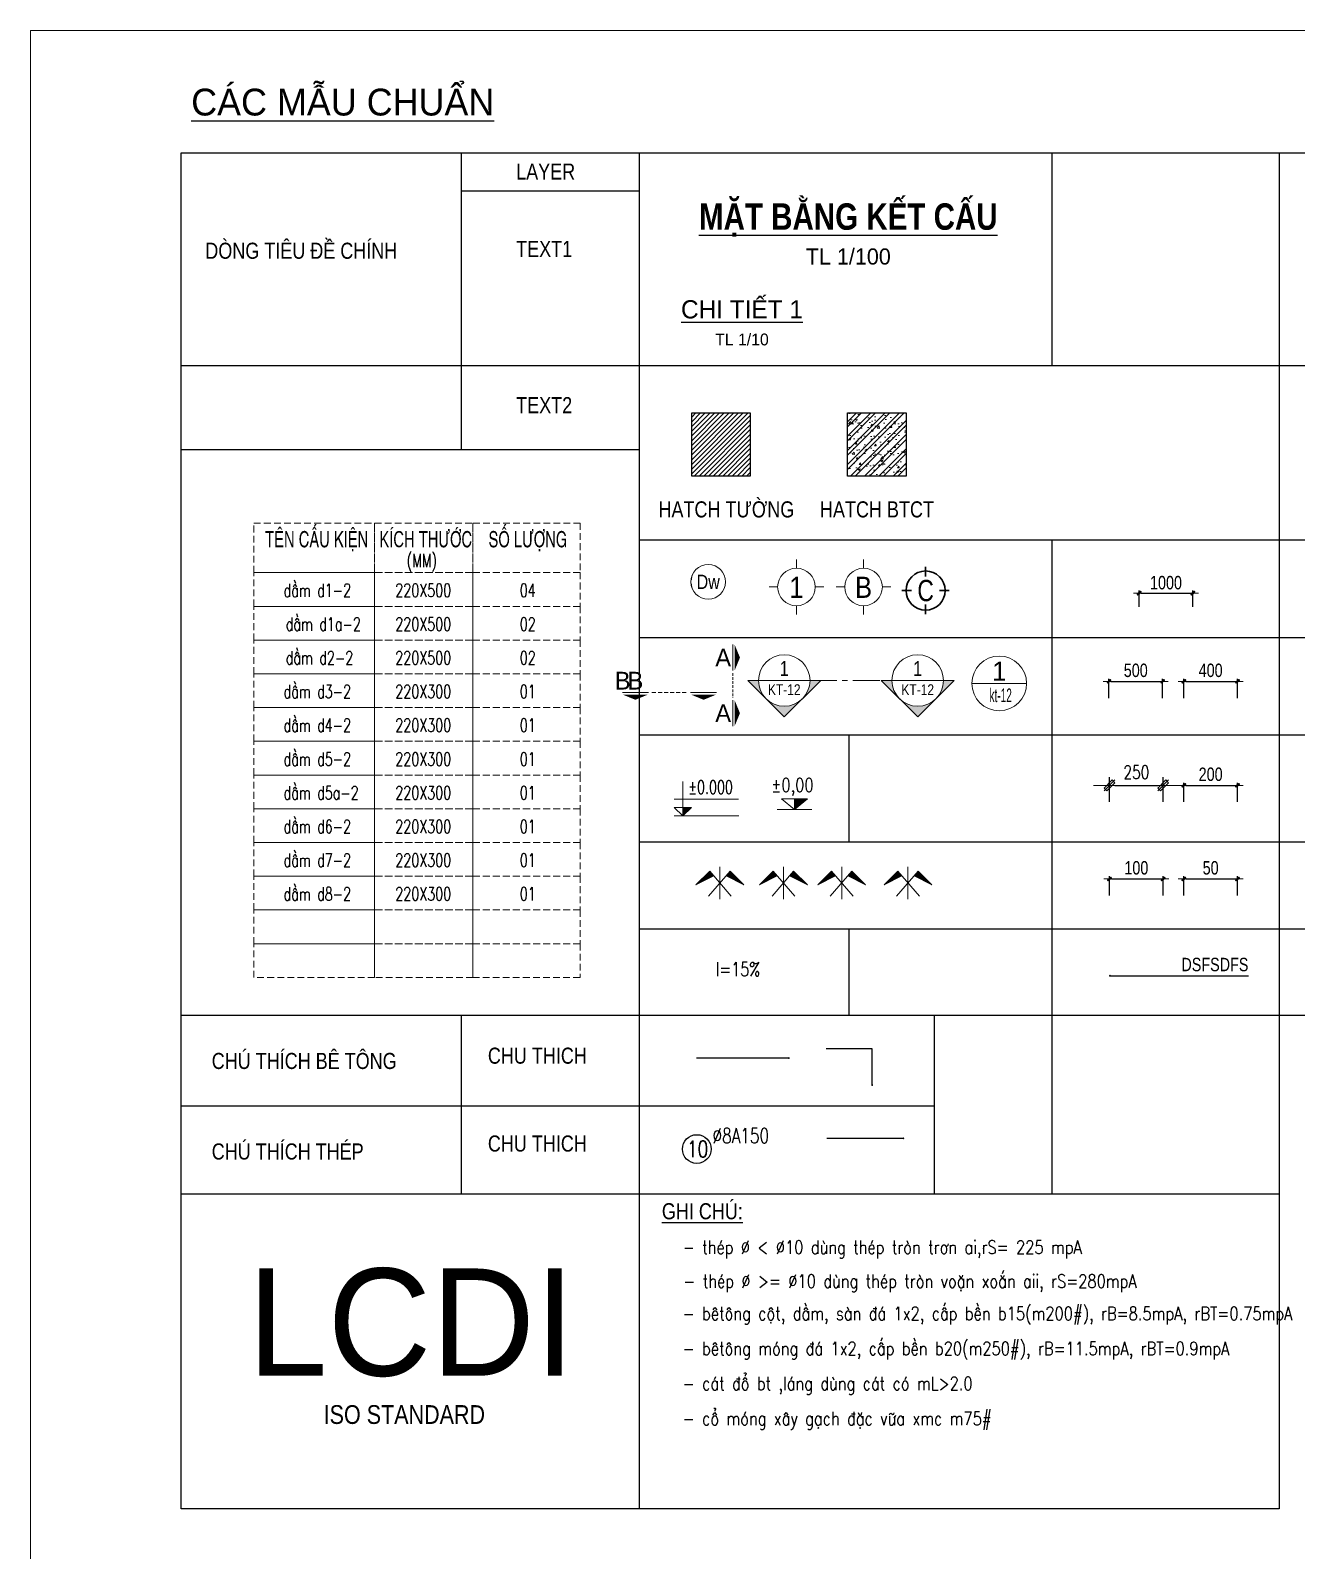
# Model space of a CAD drawing. Header units: millimetres. Extents: x 5243337 to 5938936, y 490824 to 785930.
# Drawn here: x 5243337 to 5266923, y 587548 to 615878 of the extents above; entities that cross this region are included whole.
import ezdxf
from ezdxf.enums import TextEntityAlignment as Align

# ---------------------------------------------------------------- set-up
doc = ezdxf.new("R2010")
doc.units = ezdxf.units.MM
doc.header["$MEASUREMENT"] = 0
doc.header["$PDMODE"] = 32
for name, pattern in [('ACAD_ISO07W100', [3, 0, -3]), ('CENTER', [2, 1.25, -0.25, 0.25, -0.25]), ('DASHDOT', [1, 0.5, -0.25, 0, -0.25]), ('HIDDEN', [0.375, 0.25, -0.125])]:
    doc.linetypes.add(name, pattern=pattern)
doc.layers.get('0').update_dxf_attribs({"lineweight": 0})
doc.layers.get('Defpoints').update_dxf_attribs({"lineweight": 0})
for name, color, linetype, lineweight in [('A-WIPEOUT', 254, 'ACAD_ISO07W100', 0), ('dim', 144, 'Continuous', 13), ('LC Dim', 8, 'Continuous', 18), ('LC Hatch', 252, 'Continuous', 9), ('LC Hatch @ 1', 252, 'Continuous', 9), ('LC ISO', 153, 'Continuous', 13), ('LC Khac', 4, 'Continuous', 9), ('LC MANH DUT', 35, 'HIDDEN', 5), ('LC Net manh', 9, 'Continuous', 5), ('LC Net thay', 7, 'Continuous', 25), ('LC Net truc', 8, 'DASHDOT', 13), ('LC Text1', 3, 'Continuous', 20), ('LC Text2', 7, 'Continuous', 25), ('text', 1, 'Continuous', 20)]:
    doc.layers.add(name, color=color, linetype=linetype, lineweight=lineweight)
doc.styles.add('arial', font='arial.ttf', dxfattribs={"width": 0.8})
doc.styles.add('Brief text', font='VHHELS.TTF')
doc.styles.add('EG 1', font='VHAVANB.TTF')
doc.styles.add('General text 2', font='arial.ttf')
doc.styles.add('HOATBIF', font='hoatbif.shx', dxfattribs={"width": 0.8})
doc.styles.add('LC 1', font='VHAVANB.TTF')
doc.styles.add('LC 2', font='VHARIALN.TTF', dxfattribs={"width": 0.7})
doc.styles.add('LC 3', font='vnsimli.shx', dxfattribs={"width": 0.75})
doc.styles.add('LC3', font='VHARIALB.TTF', dxfattribs={"width": 0.8})
doc.styles.add('ROMANC', font='romanc.shx', dxfattribs={"width": 0.75, "height": 250, "bigfont": 'romancvn.shx'})
doc.styles.add('T1', font='Vnsimli.shx', dxfattribs={"width": 0.8})
doc.styles.add('T2', font='VHARIAL.TTF', dxfattribs={"width": 0.8})
doc.styles.add('Tahoma', font='tahoma.ttf')
doc.styles.add('text', font='hoatbif.shx', dxfattribs={"width": 0.7})
doc.styles.add('text1', font='VHHELS.TTF', dxfattribs={"width": 0.7, "height": 300})
doc.dimstyles.new('1-10', dxfattribs={"dimscale": 100, "dimtxt": 2.5, "dimasz": 0.35, "dimexe": 0.5, "dimexo": 0, "dimgap": 0.8, "dimtad": 1, "dimdec": 0, "dimlfac": 0.1, "dimzin": 0, "dimdsep": 46, "dimtxsty": 'HOATBIF', "dimblk": 'DOT', "dimcen": -1, "dimdle": 1, "dimclrd": 256, "dimclre": 256, "dimclrt": 4, "dimadec": 3, "dimazin": 2, "dimtfac": 0.333333, "dimtdec": 0, "dimtix": 1, "dimtmove": 2, "dimatfit": 3, "dimldrblk": 'DOT', "dimfxl": 1, "dimtvp": 0.833333, "dimtolj": 1, "dimtzin": 0, "dimarcsym": 0})
doc.dimstyles.new('1-100', dxfattribs={"dimscale": 100, "dimtxt": 2.5, "dimasz": 0.35, "dimexe": 0.5, "dimexo": 0, "dimgap": 0.8, "dimtad": 1, "dimdec": 0, "dimzin": 0, "dimdsep": 46, "dimtxsty": 'HOATBIF', "dimblk1": 'DOT', "dimblk2": 'DOT', "dimsah": 1, "dimcen": -1, "dimdle": 1, "dimclrd": 256, "dimclre": 256, "dimclrt": 4, "dimadec": 3, "dimazin": 2, "dimtfac": 0.333333, "dimtdec": 0, "dimtix": 1, "dimtmove": 2, "dimatfit": 3, "dimldrblk": 'DOT', "dimfxl": 1, "dimtvp": 0.833333, "dimtolj": 1, "dimtzin": 0, "dimarcsym": 0})
doc.dimstyles.new('1-20', dxfattribs={"dimscale": 100, "dimtxt": 2.5, "dimasz": 0.35, "dimexe": 0.5, "dimexo": 0, "dimgap": 0.8, "dimtad": 1, "dimdec": 0, "dimlfac": 0.2, "dimzin": 0, "dimdsep": 46, "dimtxsty": 'HOATBIF', "dimblk1": 'DOT', "dimblk2": 'DOT', "dimsah": 1, "dimcen": -1, "dimdle": 1, "dimclrd": 256, "dimclre": 256, "dimclrt": 4, "dimadec": 3, "dimazin": 2, "dimtfac": 0.333333, "dimtdec": 0, "dimtix": 1, "dimtmove": 2, "dimatfit": 3, "dimldrblk": 'DOT', "dimfxl": 1, "dimtvp": 0.833333, "dimtolj": 1, "dimtzin": 0, "dimarcsym": 0})
doc.dimstyles.new('1-25', dxfattribs={"dimscale": 100, "dimtxt": 2.5, "dimasz": 1, "dimexe": 1.5, "dimexo": 0, "dimgap": 1.2, "dimtad": 1, "dimdec": 0, "dimlfac": 0.25, "dimzin": 0, "dimdsep": 46, "dimtxsty": 'ROMANC', "dimblk": 'DOT', "dimblk1": 'DOT', "dimblk2": 'DOT', "dimsah": 1, "dimcen": 1, "dimdle": 1, "dimclrd": 1, "dimclre": 9, "dimclrt": 2, "dimadec": 0, "dimazin": 0, "dimtp": 0.1, "dimtm": 0.1, "dimtfac": 1, "dimtdec": 0, "dimtix": 1, "dimtmove": 2, "dimatfit": 3, "dimldrblk": 'DOT', "dimfxl": 1, "dimtolj": 1, "dimtzin": 0, "dimarcsym": 0})
doc.dimstyles.new('1-40', dxfattribs={"dimscale": 100, "dimtxt": 2.5, "dimasz": 0.35, "dimexe": 0.5, "dimexo": 0, "dimgap": 0.8, "dimtad": 1, "dimdec": 0, "dimlfac": 0.4, "dimzin": 0, "dimdsep": 46, "dimtxsty": 'HOATBIF', "dimblk1": 'DOT', "dimblk2": 'DOT', "dimsah": 1, "dimcen": -1, "dimdle": 1, "dimclrd": 256, "dimclre": 256, "dimclrt": 4, "dimadec": 3, "dimazin": 2, "dimtfac": 0.333333, "dimtdec": 0, "dimtix": 1, "dimtmove": 2, "dimatfit": 3, "dimldrblk": 'DOT', "dimfxl": 1, "dimtvp": 0.833333, "dimtolj": 1, "dimtzin": 0, "dimarcsym": 0})
doc.dimstyles.new('1-5', dxfattribs={"dimscale": 100, "dimtxt": 2.5, "dimasz": 0.35, "dimexe": 0.5, "dimexo": 0, "dimgap": 0.8, "dimtad": 1, "dimdec": 0, "dimlfac": 0.05, "dimzin": 0, "dimdsep": 46, "dimtxsty": 'HOATBIF', "dimblk1": 'DOT', "dimblk2": 'DOT', "dimsah": 1, "dimcen": -1, "dimdle": 1, "dimclrd": 256, "dimclre": 256, "dimclrt": 4, "dimadec": 3, "dimazin": 2, "dimtfac": 0.333333, "dimtdec": 0, "dimtix": 1, "dimtmove": 2, "dimatfit": 3, "dimldrblk": 'DOT', "dimfxl": 1, "dimtvp": 0.833333, "dimtolj": 1, "dimtzin": 0, "dimarcsym": 0})
doc.dimstyles.new('1-50', dxfattribs={"dimscale": 100, "dimtxt": 2.5, "dimasz": 0.35, "dimexe": 0.5, "dimexo": 0, "dimgap": 0.8, "dimtad": 1, "dimdec": 0, "dimlfac": 0.5, "dimzin": 0, "dimdsep": 46, "dimtxsty": 'HOATBIF', "dimblk1": 'DOT', "dimblk2": 'DOT', "dimsah": 1, "dimcen": -1, "dimdle": 1, "dimclrd": 256, "dimclre": 256, "dimclrt": 4, "dimadec": 3, "dimazin": 2, "dimtfac": 0.333333, "dimtdec": 0, "dimtix": 1, "dimtmove": 2, "dimatfit": 3, "dimldrblk": 'DOT', "dimfxl": 1, "dimtvp": 0.833333, "dimtolj": 1, "dimtzin": 0, "dimarcsym": 0})

# ---------------------------------------------------------------- blocks, each defined once
blk = doc.blocks.new('CT')
at = {"layer": 'LC Khac'}
blk.add_hatch(color=252, dxfattribs=at).paths.add_polyline_path([(3.25, 1.6), (1.64, 1.6), (1.64, 0)])
at = {"layer": 'LC Khac', "color": 9, "ltscale": 50}
for p, q in [((0.05, 3.14), (12, 3.14)), ((12.09, 0), (0, 0))]:
    blk.add_line(p, q, dxfattribs=at)
for points in [[(1.64, 6.43), (1.64, 0)], [(1.64, 0), (0.03, 1.6), (1.64, 1.6)], [(1.64, 0), (3.25, 1.6), (1.64, 1.6)]]:
    blk.add_lwpolyline(points, dxfattribs=at)
at = {"layer": 'LC Khac', "color": 3, "style": 'LC 3', "width": 0.75}
blk.add_attdef('CT', (1.91, 3.5), '', height=2.2, dxfattribs=at)
blk = doc.blocks.new('DXicon')
at = {"layer": 'LC Hatch', "ltscale": 50}
for points in [[(-1.15, 4.39), (-1.9, 5.26), (-4.45, 2.69)], [(4.45, 2.69), (1.9, 5.26), (1.15, 4.39)]]:
    blk.add_hatch(color=252, dxfattribs=at).paths.add_polyline_path(points)
at = {"layer": 'LC Net manh', "color": 8, "ltscale": 50}
for p, q in [((0, 0.04), (0, 6.04)), ((-1.9, 5.26), (-4.45, 2.69)), ((-4.45, 2.69), (-1.15, 4.39)), ((-2.13, 0.57), (1.9, 5.26)), ((2.13, 0.57), (-1.9, 5.26)), ((4.45, 2.69), (1.15, 4.39)), ((1.9, 5.26), (4.45, 2.69))]:
    blk.add_line(p, q, dxfattribs=at)
blk = doc.blocks.new('DOT')
at = {"layer": 'dim'}
for p, q in [((-3, 0), (3, 0)), ((-1, -1), (1, 1))]:
    blk.add_line(p, q, dxfattribs=at)
blk.add_lwpolyline([(0.5, 1), (-1, -0.5), (-0.5, -1), (1, 0.5)], close=True, dxfattribs=at)
blk = doc.blocks.new('TTRUC')
at = {"layer": 'LC ISO'}
for p, q in [((0, 6.95), (0, 10.13)), ((-6.95, 0), (-10.13, 0)), ((6.95, 0), (10.13, 0)), ((0, -6.95), (0, -10.13))]:
    blk.add_line(p, q, dxfattribs=at)
at = {"layer": 'LC Net manh'}
blk.add_circle((0, 0), 6.95, dxfattribs=at)
blk = doc.blocks.new('TIEUDE1')
at = {"layer": 'LC Text2', "color": 7, "style": 'LC 1'}
blk.add_attdef('TIªU§Ò', text='', height=5, dxfattribs=at).set_placement((0, 0), align=Align.BOTTOM_CENTER)
blk.add_attdef('TL', text='', height=3, dxfattribs=at).set_placement((0, -2), align=Align.TOP_CENTER)
blk = doc.blocks.new('TIEUDE2')
at = {"layer": 'LC Text2', "color": 7, "style": 'LC 1'}
blk.add_attdef('%%UTIªU§Ò', text='', height=3.5, dxfattribs=at).set_placement((0, 0), align=Align.BOTTOM_CENTER)
blk.add_attdef('TL', text='', height=2.2, dxfattribs=at).set_placement((0, -1.8), align=Align.TOP_CENTER)
blk = doc.blocks.new('*D41')
at = {"layer": 'Defpoints', "color": 0, "ltscale": 500, "transparency": 16777216}
for p in [(5264990, 605390), (5263990, 605137), (5264990, 605137)]:
    blk.add_point(p, dxfattribs=at)
at = {"layer": 'LC Dim', "lineweight": -2, "ltscale": 500, "transparency": 16777216}
for p, q in [((5263990, 605137), (5263990, 605440)), ((5264990, 605137), (5264990, 605440)), ((5264025, 605390), (5264955, 605390))]:
    blk.add_line(p, q, dxfattribs=at)
at = {"layer": 'LC Dim', "lineweight": -2, "ltscale": 500, "transparency": 16777216, "xscale": 35, "yscale": 35, "zscale": 35, "rotation": 180}
blk.add_blockref('DOT', (5263990, 605390), dxfattribs=at)
at = {"layer": 'LC Dim', "lineweight": -2, "ltscale": 500, "transparency": 16777216, "xscale": 35, "yscale": 35, "zscale": 35}
blk.add_blockref('DOT', (5264990, 605390), dxfattribs=at)
at = {"layer": 'LC Dim', "color": 4, "ltscale": 500, "transparency": 16777216, "insert": (5264490, 605585), "char_height": 250, "attachment_point": 5, "style": 'HOATBIF'}
blk.add_mtext('\\A1;1000', dxfattribs=at)
blk = doc.blocks.new('_Dot')
at = {"color": 0, "linetype": 'ByBlock', "lineweight": -2}
blk.add_line((-0.5, 0), (-1, 0), dxfattribs=at)
at = {"color": 0, "linetype": 'ByBlock', "const_width": 0.5}
blk.add_lwpolyline([(-0.25, 0, 1), (0.25, 0, 1)], format="xyb", close=True, dxfattribs=at)
blk = doc.blocks.new('*D42')
at = {"layer": 'Defpoints', "color": 0, "ltscale": 2, "transparency": 16777216}
for p in [(5264427, 603746), (5263427, 603436), (5264427, 603436)]:
    blk.add_point(p, dxfattribs=at)
at = {"layer": 'LC Dim', "lineweight": -2, "ltscale": 2, "transparency": 16777216}
for p, q in [((5263427, 603436), (5263427, 603796)), ((5263462, 603746), (5264392, 603746)), ((5264427, 603436), (5264427, 603796))]:
    blk.add_line(p, q, dxfattribs=at)
at = {"layer": 'LC Dim', "lineweight": -2, "ltscale": 2, "transparency": 16777216, "xscale": 35, "yscale": 35, "zscale": 35, "rotation": 180}
blk.add_blockref('DOT', (5263427, 603746), dxfattribs=at)
at = {"layer": 'LC Dim', "lineweight": -2, "ltscale": 2, "transparency": 16777216, "xscale": 35, "yscale": 35, "zscale": 35}
blk.add_blockref('DOT', (5264427, 603746), dxfattribs=at)
at = {"layer": 'LC Dim', "color": 4, "ltscale": 2, "transparency": 16777216, "insert": (5263927, 603951), "char_height": 250, "attachment_point": 5, "style": 'HOATBIF'}
blk.add_mtext('\\A1;500', dxfattribs=at)
blk = doc.blocks.new('*D43')
at = {"layer": 'Defpoints', "color": 0, "ltscale": 2, "transparency": 16777216}
for p in [(5264438, 601809), (5263438, 601499), (5264438, 601499)]:
    blk.add_point(p, dxfattribs=at)
at = {"layer": 'LC Dim', "color": 9, "lineweight": -2, "ltscale": 2, "transparency": 16777216}
for p, q in [((5263438, 601499), (5263438, 601959)), ((5264438, 601499), (5264438, 601959))]:
    blk.add_line(p, q, dxfattribs=at)
at = {"layer": 'LC Dim', "color": 1, "lineweight": -2, "ltscale": 2, "transparency": 16777216}
blk.add_line((5263538, 601809), (5264338, 601809), dxfattribs=at)
at = {"layer": 'LC Dim', "color": 1, "lineweight": -2, "ltscale": 2, "transparency": 16777216, "xscale": 100, "yscale": 100, "zscale": 100, "rotation": 180}
blk.add_blockref('DOT', (5263438, 601809), dxfattribs=at)
at = {"layer": 'LC Dim', "color": 1, "lineweight": -2, "ltscale": 2, "transparency": 16777216, "xscale": 100, "yscale": 100, "zscale": 100}
blk.add_blockref('DOT', (5264438, 601809), dxfattribs=at)
at = {"layer": 'LC Dim', "color": 2, "ltscale": 2, "transparency": 16777216, "insert": (5263938, 602054), "char_height": 250, "attachment_point": 5, "style": 'ROMANC'}
blk.add_mtext('\\A1;250', dxfattribs=at)
blk = doc.blocks.new('*D44')
at = {"layer": 'Defpoints', "color": 0, "ltscale": 2, "transparency": 16777216}
for p in [(5265822, 601809), (5264822, 601499), (5265822, 601499)]:
    blk.add_point(p, dxfattribs=at)
at = {"layer": 'LC Dim', "lineweight": -2, "ltscale": 2, "transparency": 16777216}
for p, q in [((5264822, 601499), (5264822, 601859)), ((5264857, 601809), (5265787, 601809)), ((5265822, 601499), (5265822, 601859))]:
    blk.add_line(p, q, dxfattribs=at)
at = {"layer": 'LC Dim', "lineweight": -2, "ltscale": 2, "transparency": 16777216, "xscale": 35, "yscale": 35, "zscale": 35, "rotation": 180}
blk.add_blockref('DOT', (5264822, 601809), dxfattribs=at)
at = {"layer": 'LC Dim', "lineweight": -2, "ltscale": 2, "transparency": 16777216, "xscale": 35, "yscale": 35, "zscale": 35}
blk.add_blockref('DOT', (5265822, 601809), dxfattribs=at)
at = {"layer": 'LC Dim', "color": 4, "ltscale": 2, "transparency": 16777216, "insert": (5265322, 602014), "char_height": 250, "attachment_point": 5, "style": 'HOATBIF'}
blk.add_mtext('\\A1;200', dxfattribs=at)
blk = doc.blocks.new('*D45')
at = {"layer": 'Defpoints', "color": 0, "ltscale": 2, "transparency": 16777216}
for p in [(5265822, 603746), (5264822, 603436), (5265822, 603436)]:
    blk.add_point(p, dxfattribs=at)
at = {"layer": 'LC Dim', "lineweight": -2, "ltscale": 2, "transparency": 16777216}
for p, q in [((5264822, 603436), (5264822, 603796)), ((5264857, 603746), (5265787, 603746)), ((5265822, 603436), (5265822, 603796))]:
    blk.add_line(p, q, dxfattribs=at)
at = {"layer": 'LC Dim', "lineweight": -2, "ltscale": 2, "transparency": 16777216, "xscale": 35, "yscale": 35, "zscale": 35, "rotation": 180}
blk.add_blockref('DOT', (5264822, 603746), dxfattribs=at)
at = {"layer": 'LC Dim', "lineweight": -2, "ltscale": 2, "transparency": 16777216, "xscale": 35, "yscale": 35, "zscale": 35}
blk.add_blockref('DOT', (5265822, 603746), dxfattribs=at)
at = {"layer": 'LC Dim', "color": 4, "ltscale": 2, "transparency": 16777216, "insert": (5265322, 603951), "char_height": 250, "attachment_point": 5, "style": 'HOATBIF'}
blk.add_mtext('\\A1;400', dxfattribs=at)
blk = doc.blocks.new('*D46')
at = {"layer": 'Defpoints', "color": 0, "ltscale": 2, "transparency": 16777216}
for p in [(5264438, 600066), (5263438, 599756), (5264438, 599756)]:
    blk.add_point(p, dxfattribs=at)
at = {"layer": 'LC Dim', "lineweight": -2, "ltscale": 2, "transparency": 16777216}
for p, q in [((5263438, 599756), (5263438, 600116)), ((5263473, 600066), (5264403, 600066)), ((5264438, 599756), (5264438, 600116))]:
    blk.add_line(p, q, dxfattribs=at)
at = {"layer": 'LC Dim', "lineweight": -2, "ltscale": 2, "transparency": 16777216, "xscale": 35, "yscale": 35, "zscale": 35, "rotation": 180}
blk.add_blockref('DOT', (5263438, 600066), dxfattribs=at)
at = {"layer": 'LC Dim', "lineweight": -2, "ltscale": 2, "transparency": 16777216, "xscale": 35, "yscale": 35, "zscale": 35}
blk.add_blockref('DOT', (5264438, 600066), dxfattribs=at)
at = {"layer": 'LC Dim', "color": 4, "ltscale": 2, "transparency": 16777216, "insert": (5263938, 600271), "char_height": 250, "attachment_point": 5, "style": 'HOATBIF'}
blk.add_mtext('\\A1;100', dxfattribs=at)
blk = doc.blocks.new('*D47')
at = {"layer": 'Defpoints', "color": 0, "ltscale": 2, "transparency": 16777216}
for p in [(5265822, 600066), (5264822, 599756), (5265822, 599756)]:
    blk.add_point(p, dxfattribs=at)
at = {"layer": 'LC Dim', "lineweight": -2, "ltscale": 2, "transparency": 16777216}
for p, q in [((5264822, 599756), (5264822, 600116)), ((5264857, 600066), (5265787, 600066)), ((5265822, 599756), (5265822, 600116))]:
    blk.add_line(p, q, dxfattribs=at)
at = {"layer": 'LC Dim', "lineweight": -2, "ltscale": 2, "transparency": 16777216, "xscale": 35, "yscale": 35, "zscale": 35, "rotation": 180}
blk.add_blockref('DOT', (5264822, 600066), dxfattribs=at)
at = {"layer": 'LC Dim', "lineweight": -2, "ltscale": 2, "transparency": 16777216, "xscale": 35, "yscale": 35, "zscale": 35}
blk.add_blockref('DOT', (5265822, 600066), dxfattribs=at)
at = {"layer": 'LC Dim', "color": 4, "ltscale": 2, "transparency": 16777216, "insert": (5265322, 600271), "char_height": 250, "attachment_point": 5, "style": 'HOATBIF'}
blk.add_mtext('\\A1;50', dxfattribs=at)
blk = doc.blocks.new('trich CT')
blk.add_line((-500, 0), (500, 0))
blk.add_circle((0, 0), 500)
at = {"layer": 'text', "style": 'text1'}
blk.add_attdef('T', text='', height=350, dxfattribs=at).set_placement((0, 223), align=Align.MIDDLE_CENTER)
at = {"layer": 'text', "linetype": 'ByBlock', "style": 'text', "width": 0.7}
blk.add_attdef('KT', text='', height=250, dxfattribs=at).set_placement((0, -217), align=Align.MIDDLE_CENTER)
blk = doc.blocks.new('*U34')
h = blk.add_hatch(color=256)
h.paths.add_polyline_path([(0, -8.49), (4.24, -4.24, -0.198912), (0, -6, -0.198912), (-4.24, -4.24)])
h.paths.add_polyline_path([(8.49, 0), (6, 0, -0.198912), (4.24, -4.24)])
h.paths.add_polyline_path([(-4.24, -4.24, -0.198912), (-6, 0), (-8.49, 0)])
h = blk.add_hatch(color=256)
h.paths.add_polyline_path([(31.08, -8.49), (35.32, -4.24, -0.198912), (31.08, -6, -0.198912), (26.84, -4.24)])
h.paths.add_polyline_path([(39.57, 0), (37.08, 0, -0.198912), (35.32, -4.24)])
h.paths.add_polyline_path([(26.84, -4.24, -0.198912), (25.08, 0), (22.59, 0)])
for p, q in [((-6, 0), (6, 0)), ((25.08, 0), (37.08, 0))]:
    blk.add_line(p, q)
at = {"linetype": 'CENTER', "ltscale": 5}
blk.add_line((6, 0), (25.08, 0), dxfattribs=at)
for points in [[(6, 0), (8.49, 0), (0, -8.49), (-8.49, 0), (-6, 0)], [(37.08, 0), (39.57, 0), (31.08, -8.49), (22.59, 0), (25.08, 0)]]:
    blk.add_lwpolyline(points)
for centre in [(0, 0), (31.08, 0)]:
    blk.add_circle(centre, 6)
at = {"layer": 'text', "style": 'Brief text', "width": 0.8, "flags": 8}
for tag, p in [('VIEW-NUMBER2', (0, 52)), ('VIEW-NUMBER1', (0, 0))]:
    blk.add_attdef(tag, text='', height=3.5, dxfattribs=at).set_placement(p, align=Align.BOTTOM_CENTER)
at = {"layer": 'text', "style": 'arial', "width": 0.8, "flags": 8}
for tag, p in [('SHEET-NUMBER2', (0, 51.13)), ('SHEET-NUMBER1', (0, -0.87))]:
    blk.add_attdef(tag, text='', height=2.5, dxfattribs=at).set_placement(p, align=Align.TOP_CENTER)
blk = doc.blocks.new('Caodo1')
at = {"layer": 'LC Text1'}
blk.add_hatch(color=256, dxfattribs=at).paths.add_polyline_path([(0, 200), (0, 0), (243, 200)])
for p, q in [((324, 0), (-324, 0)), ((0, 0), (0, 200))]:
    blk.add_line(p, q, dxfattribs=at)
blk.add_lwpolyline([(-243, 200), (243, 200), (0, 0), (0, 0)], close=True, dxfattribs=at)
at = {"layer": 'LC Text1', "style": 'T1', "width": 0.8}
blk.add_attdef('%%P0,00', text='', height=250, dxfattribs=at).set_placement((-39, 460), align=Align.MIDDLE_CENTER)
blk = doc.blocks.new('*U19')
at = {"layer": 'A-WIPEOUT'}
blk.add_lwpolyline([(0, 4.25), (-2.5, 3.44), (-4.04, 1.31), (-4.04, -1.31), (-2.5, -3.44), (0, -4.25), (2.5, -3.44), (4.04, -1.31), (4.04, 1.31), (2.5, 3.44)], close=True, dxfattribs=at)
blk.add_wipeout([(0, 4.25), (-2.5, 3.44), (-4.04, 1.31), (-4.04, -1.31), (-2.5, -3.44), (0, -4.25), (2.5, -3.44), (4.04, -1.31), (4.04, 1.31), (2.5, 3.44)]).dxf.layer = 'A-WIPEOUT'
blk.add_circle((0, 0), 4.25)
at = {"layer": 'text', "style": 'General text 2', "width": 0.8, "flags": 8}
blk.add_attdef('SYMBOL', text='', height=3.5, dxfattribs=at).set_placement((0, 0), align=Align.MIDDLE_CENTER)
blk = doc.blocks.new('matcatdoc')
at = {"layer": 'LC Khac', "color": 1, "ltscale": 2}
for p, q in [((0, 485), (0, 0)), ((0, -550), (0, -1036))]:
    blk.add_line(p, q, dxfattribs=at)
for points in [[(134, 243, 0, 471, 0), (37, 243, 275, 275, 0)], [(134, -793, 0, 471, 0), (37, -793, 275, 275, 0)]]:
    blk.add_lwpolyline(points, format="xyseb", dxfattribs=at)
at = {"layer": 'LC MANH DUT', "ltscale": 200}
blk.add_line((0, -49), (0, -506), dxfattribs=at)
at = {"ltscale": 2, "style": 'LC 1'}
for p in [(-179, 243), (-179, -793)]:
    blk.add_attdef('LC', text='', height=330, dxfattribs=at).set_placement(p, align=Align.MIDDLE_CENTER)
blk = doc.blocks.new('*U32')
at = {"layer": 'LC Khac', "color": 1, "ltscale": 2}
for p, q in [((0, 0), (-485, 0)), ((1271, 0), (785, 0))]:
    blk.add_line(p, q, dxfattribs=at)
for points in [[(-243, -134, 0, 471, 0), (-243, -37, 275, 275, 0)], [(1028, -134, 0, 471, 0), (1028, -37, 275, 275, 0)]]:
    blk.add_lwpolyline(points, format="xyseb", dxfattribs=at)
at = {"layer": 'LC MANH DUT', "ltscale": 300}
blk.add_line((66, 0), (732, 0), dxfattribs=at)
at = {"ltscale": 2, "style": 'LC 1'}
for p in [(-243, 222), (1028, 222)]:
    blk.add_attdef('LC', text='', height=330, dxfattribs=at).set_placement(p, align=Align.MIDDLE_CENTER)
blk = doc.blocks.new('KyHieu TrucDinhVi')
at = {"color": 7, "lineweight": 30}
for p, q in [((0, 2.36), (0, 4)), ((-2.36, 0), (-4, 0)), ((2.36, 0), (4, 0)), ((0, -2.36), (0, -4))]:
    blk.add_line(p, q, dxfattribs=at)
blk.add_circle((0, 0), 3.3, dxfattribs=at)
at = {"ltscale": 20, "style": 'Tahoma'}
blk.add_attdef('AA', text='', height=3, dxfattribs=at).set_placement((0, 0), align=Align.MIDDLE_CENTER)

msp = doc.modelspace()

# ---------------------------------------------------------------- hatches: boundary and pattern name
at = {"layer": 'LC Hatch @ 1', "ltscale": 2}
h = msp.add_hatch(dxfattribs=at)
h.set_pattern_fill('ANSI31', color=256, scale=500)
h.set_pattern_definition([(45, (5255632.384, 669814.7), (-44.194174, 44.194174), [])])
h.paths.add_polyline_path([(5255656.1, 607572.3), (5256746.1, 607572.3), (5256746.1, 608749.7), (5255656.1, 608749.7)])
h = msp.add_hatch(dxfattribs=at)
h.set_pattern_fill('BTCT', color=256, scale=50)
h.set_pattern_definition([(50, (5256152.89, 669814.7), (358.6301, -31.376), [37.5, -412.5]), (355, (5256152.9, 669814.7), (-69.3757, 376.096), [30, -330]), (100.4514, (5256182.77, 669812.08), (289.2547, 344.7198), [31.87, -350.571]), (46.1842, (5256152.9, 669914.7), (533.6205, -82.7595), [56.25, -618.75]), (96.6356, (5256197.35, 669907.8), (467.3314, 487.059), [47.805, -525.8565]), (351.1842, (5256152.9, 669914.7), (467.331, 487.0593), [45, -495]), (21, (5256202.89, 669889.7), (298.4535, -201.3094), [37.5, -412.5]), (326, (5256202.9, 669889.7), (121.6577, 362.575), [30, -330]), (71.4514, (5256227.76, 669872.92), (420.1113, 161.2652), [31.87, -350.571]), (37.5, (5256152.89, 669814.7), (6.07993, 166.44693), [0, -326, 0, -335, 0, -331.25]), (7.5, (5256152.89, 669814.7), (131.53477, 197.20586), [0, -191, 0, -318.5, 0, -126.25]), (327.5, (5256041.39, 669814.7), (266.91122, -11.27744), [0, -125, 0, -390, 0, -517.5]), (317.5, (5255991.39, 669814.7), (291.5931, 50.0525), [0, -162.5, 0, -259, 0, -367.5]), (45, (5256152.89, 669814.7), (-132.5825, 132.5825), []), (45, (5256241.27, 669814.7), (-132.5825, 132.5825), [])])
h.paths.add_polyline_path([(5259649.3, 608749.7), (5258559.4, 608749.7), (5258559.4, 607572.3), (5259649.3, 607572.3)])

# ---------------------------------------------------------------- linework, layer by layer
at = {"layer": 'Defpoints', "ltscale": 0.2}
msp.add_lwpolyline([(5243337, 615878.5), (5285337, 615878.5), (5285337, 586178.5), (5243337, 586178.5)], close=True, dxfattribs=at)
at = {"layer": 'LC Net thay'}
for p, q in [((5251360.4, 613593.9), (5251360.4, 608065.1)), ((5254673.9, 613593.9), (5254673.9, 588326.9)), ((5262364.1, 613593.9), (5262364.1, 609631.2)), ((5266595.6, 613593.9), (5268566.8, 613593.9)), ((5254673.9, 612883.5), (5251360.4, 612883.5)), ((5246142, 609631.2), (5262364.1, 609631.2)), ((5246142, 609631.2), (5268566.8, 609631.2)), ((5246142, 608065.1), (5254673.9, 608065.1)), ((5254673.9, 606383.8), (5268566.8, 606383.8)), ((5262364.1, 606383.8), (5262364.1, 594197.6)), ((5254673.9, 604566.4), (5268566.8, 604566.4)), ((5254673.9, 602749), (5268566.8, 602749)), ((5258581.4, 602749), (5258581.4, 600757.5)), ((5254673.9, 600757.5), (5268566.8, 600757.5)), ((5254673.9, 599137.5), (5262364.1, 599137.5)), ((5254673.9, 599137.5), (5268566.8, 599137.5)), ((5258581.4, 599137.5), (5258581.4, 597526.5)), ((5246142, 597526.5), (5268566.8, 597526.5)), ((5251360.4, 597526.5), (5251360.4, 594197.6)), ((5260174.9, 594197.6), (5260174.9, 597526.5)), ((5246142, 595835.4), (5260174.9, 595835.4)), ((5246142, 594197.6), (5266595.6, 594197.6)), ((5246142, 594197.6), (5266595.6, 594197.6))]:
    msp.add_line(p, q, dxfattribs=at)
msp.add_lwpolyline([(5246142, 613593.9), (5266595.6, 613593.9), (5266595.6, 588326.9), (5246142, 588326.9)], close=True, dxfattribs=at)
at = {"layer": 'LC Text2', "ltscale": 2}
for points in [[(5255656.1, 608749.7), (5256746.1, 608749.7), (5256746.1, 607572.3), (5255656.1, 607572.3)], [(5258559.4, 608749.7), (5259649.3, 608749.7), (5259649.3, 607572.3), (5258559.4, 607572.3)]]:
    msp.add_lwpolyline(points, close=True, dxfattribs=at)
at = {"layer": 'LC Text2', "ltscale": 100}
msp.add_circle((5255749.9, 595031.1), 267.5, dxfattribs=at)

# ---------------------------------------------------------------- block references
ref = msp.add_blockref('matcatdoc', (5256420.2, 603947.4))
ref.add_attrib('LC', 'A', dxfattribs={"ltscale": 2, "height": 330, "style": 'LC 1'}).set_placement((5256241.7, 603154.6), align=Align.MIDDLE_CENTER)
ref.add_attrib('LC', 'A', dxfattribs={"ltscale": 2, "height": 330, "style": 'LC 1'}).set_placement((5256241.7, 604190.2), align=Align.MIDDLE_CENTER)
ref = msp.add_blockref('*U32', (5254848.9, 603537.8))
ref.add_attrib('LC', 'B', dxfattribs={"ltscale": 2, "height": 330, "style": 'LC 1'}).set_placement((5254369.5, 603760), align=Align.MIDDLE_CENTER)
ref.add_attrib('LC', 'B', dxfattribs={"ltscale": 2, "height": 330, "style": 'LC 1'}).set_placement((5254606.2, 603760), align=Align.MIDDLE_CENTER)
at = {"layer": 'LC Hatch', "xscale": 100.000000000162, "yscale": 100.000000000162, "zscale": 100.000000000162}
for p in [(5256180, 599686.1), (5257364.5, 599686.1), (5258450, 599686.1), (5259683.8, 599686.1)]:
    msp.add_blockref('DXicon', p, dxfattribs=at)
at = {"layer": 'LC ISO', "xscale": 50.39220980098609, "yscale": 50.39220980098609, "zscale": 50.39220980098609}
for p in [(5257606.3, 605505.7), (5258856.6, 605505.7)]:
    msp.add_blockref('TTRUC', p, dxfattribs=at)
at = {"layer": 'LC ISO'}
ref = msp.add_blockref('KyHieu TrucDinhVi', (5260012.4, 605439.7), dxfattribs=dict(at, xscale=110.459031681925, yscale=110.459031681925, zscale=110.459031681925))
ref.add_attrib('AA', 'C', dxfattribs={"layer": '0', "ltscale": 20, "height": 397.7, "style": 'EG 1', "width": 0.8}).set_placement((5260012.4, 605439.7), align=Align.MIDDLE_CENTER)
ref = msp.add_blockref('*U34', (5257379.1, 603762.4), dxfattribs=dict(at, xscale=80, yscale=80, zscale=80))
ref.add_attrib('VIEW-NUMBER1', '1', dxfattribs={"layer": 'text', "height": 280, "style": 'Brief text', "width": 0.8}).set_placement((5257379.1, 603762.4), align=Align.BOTTOM_CENTER)
ref.add_attrib('SHEET-NUMBER1', 'KT-12', dxfattribs={"layer": 'text', "height": 200, "style": 'arial', "width": 0.8}).set_placement((5257379.1, 603692.5), align=Align.TOP_CENTER)
ref.add_attrib('VIEW-NUMBER2', '1', dxfattribs={"layer": 'text', "height": 280, "style": 'Brief text', "width": 0.8}).set_placement((5259865.4, 603762.4), align=Align.BOTTOM_CENTER)
ref.add_attrib('SHEET-NUMBER2', 'KT-12', dxfattribs={"layer": 'text', "height": 200, "style": 'arial', "width": 0.8}).set_placement((5259865.4, 603692.5), align=Align.TOP_CENTER)
ref = msp.add_blockref('trich CT', (5261384.6, 603709.2), dxfattribs=dict(at, xscale=1.018285714286041, yscale=1.018285714286041, zscale=1.018285714286041))
ref.add_attrib('T', '1', dxfattribs={"layer": 'LC Text2', "height": 356.4, "style": 'text1'}).set_placement((5261384.6, 603935.9), align=Align.MIDDLE_CENTER)
ref.add_attrib('KT', ' kt-12', dxfattribs={"layer": 'LC Text2', "linetype": 'ByBlock', "height": 254.57, "style": 'text', "width": 0.55}).set_placement((5261384.6, 603487.9), align=Align.MIDDLE_CENTER)
at = {"layer": 'LC Text1'}
ref = msp.add_blockref('CT', (5255325.8, 601239), dxfattribs=dict(at, xscale=100.000000000162, yscale=100.000000000162, zscale=100.000000000162))
ref.add_attrib('CT', '%%P0.000', (5255589.7, 601653.1), dxfattribs={"color": 3, "height": 248.02, "style": 'LC 3', "width": 0.7})
ref = msp.add_blockref('Caodo1', (5257570.6, 601356.7), dxfattribs=at)
ref.add_attrib('%%P0,00', '%%p0,00', dxfattribs={"layer": 'LC Text2', "height": 250, "style": 'T1', "width": 0.8}).set_placement((5257531.5, 601816.2), align=Align.MIDDLE_CENTER)
at = {"layer": 'LC Text2'}
ref = msp.add_blockref('TIEUDE1', (5258572, 612015.1), dxfattribs=dict(at, xscale=100.0000000001933, yscale=100.0000000001933, zscale=100.0000000001933))
ref.add_attrib('TIªU§Ò', '%%UmÆt b»ng kÕt cÊu', dxfattribs={"color": 7, "height": 492.441, "style": 'LC3', "width": 0.8}).set_placement((5258572, 612015.1), align=Align.BOTTOM_CENTER)
ref.add_attrib('TL', 'TL 1/100', dxfattribs={"color": 7, "height": 300, "style": 'LC 1'}).set_placement((5258572, 611815.1), align=Align.TOP_CENTER)
ref = msp.add_blockref('TIEUDE2', (5256591.7, 610408.9), dxfattribs=dict(at, xscale=100.0000000001933, yscale=100.0000000001933, zscale=100.0000000001933))
ref.add_attrib('%%UTIªU§Ò', '%%Uchi tiÕt 1', dxfattribs={"color": 7, "height": 339.615, "style": 'LC 1'}).set_placement((5256591.7, 610408.9), align=Align.BOTTOM_CENTER)
ref.add_attrib('TL', 'TL 1/10', dxfattribs={"color": 7, "height": 220, "style": 'LC 1'}).set_placement((5256591.7, 610228.9), align=Align.TOP_CENTER)

# ---------------------------------------------------------------- texts
at = {"layer": 'LC Dim', "ltscale": 2, "insert": (5264776.9, 598341.4), "char_height": 250, "attachment_point": 7, "style": 'HOATBIF'}
msp.add_mtext('DSFSDFS', dxfattribs=at)
at = {"layer": 'LC Text1', "ltscale": 0.2, "style": 'LC 1', "width": 0.9}
for s, p in [('1', (5257606.3, 605184.7)), ('B', (5258856.6, 605184.7))]:
    msp.add_text(s, height=394.6, dxfattribs=at).set_placement(p, align=Align.BOTTOM_CENTER)
at = {"layer": 'LC Text1', "style": 'LC 3', "width": 0.8}
for s, p in [('- thÐp %%C < %%C10 dïng thÐp trßn tr¬n ai,rS= 225 mpA', (5255490.5, 593076.2)), ('- thÐp %%C >= %%C10 dïng thÐp trßn voÆn xo¾n aii, rS=280mpA', (5255500.7, 592444.9)), ('- bªt«ng cét, dÇm, sµn ®¸ 1x2, cÊp bÒn b15(m200#), rB=8.5mpA, rBT=0.75mpA', (5255488.5, 591843.1)), ('- bªt«ng mãng ®¸ 1x2, cÊp bÒn b20(m250#), rB=11.5mpA, rBT=0.9mpA', (5255488.5, 591189.9)), ('- c¸t ®æ bt ,l¸ng dïng c¸t cã mL>2.0', (5255488.5, 590536.7)), ('- cæ mãng x©y g¹ch ®Æc v÷a xmc m75#', (5255488.5, 589883.5))]:
    msp.add_text(s, height=250, dxfattribs=at).set_placement(p)
at = {"layer": 'LC Text2', "lineweight": -2}
for s, height, style, p in [('%%uc¸c mÉu chuÈn', 500, 'LC 1', (5246331.7, 614292.6)), ('iso standard', 350, 'LC 2', (5248798.9, 589908.5))]:
    msp.add_text(s, height=height, dxfattribs=dict(at, style=style)).set_placement(p)
at = {"layer": 'LC Text2', "style": 'T2', "width": 0.8}
for s, p in [('layer', (5252385.4, 613097.8)), ('dßng tiªu ®Ò chÝnh', (5246595, 611622.3)), ('text1', (5252385.4, 611656.3)), ('text2', (5252385.4, 608744.5)), ('HATCH T¦êNG', (5255036.5, 606802.1)), ('HATCH BTCT', (5258044.5, 606802.1)), ('chó thÝch bª t«ng', (5246714, 596523.1)), ('chu thich', (5251858.4, 596621.6)), ('chu thich', (5251858.4, 594983.8)), ('chó thÝch thÐp', (5246714, 594835.7)), ('%%Ughi chó:', (5255099.2, 593722.2))]:
    msp.add_text(s, height=300, dxfattribs=at).set_placement(p)
at = {"layer": 'LC Text2', "linetype": 'ByBlock', "style": 'LC 3', "width": 0.75}
msp.add_text('%%C8A150', height=277.78, dxfattribs=at).set_placement((5256043.2, 595142))
at = {"layer": 'LC Text2', "ltscale": 100, "style": 'LC 3', "width": 0.75}
msp.add_text('10', height=305.56, dxfattribs=at).set_placement((5255765, 595031.1), align=Align.MIDDLE_CENTER)
at = {"layer": 'LC Text2', "lineweight": -2, "style": 'LC 1'}
msp.add_text('LCDI', height=2000, dxfattribs=at).set_placement((5250430.9, 591807.2), align=Align.MIDDLE)

# ---------------------------------------------------------------- dimensions: what is measured, and where the dimension line sits
at = {"layer": 'LC Dim', "ltscale": 500}
dim = msp.add_linear_dim(base=(5264989.7, 605390), p1=(5263989.7, 605136.8), p2=(5264989.7, 605136.8), dimstyle='1-100', override={"dimscale": 100, "dimgap": 0.7, "dimfxl": 0.5, "dimarcsym": 1}, dxfattribs=at)
dim.commit()
dim.dimension.update_dxf_attribs({"geometry": '*D41', "text_midpoint": (5264489.7, 605585)})
at = {"layer": 'LC Dim', "ltscale": 2}
for base, p1, p2, dimstyle, picture, middle in [((5264427.3, 603745.7), (5263427.3, 603435.5), (5264427.3, 603435.5), '1-50', '*D42', (5263927.3, 603950.7)), ((5265821.5, 603745.7), (5264821.5, 603435.5), (5265821.5, 603435.5), '1-40', '*D45', (5265321.5, 603950.7)), ((5264438.3, 601809.5), (5263438.3, 601499.3), (5264438.3, 601499.3), '1-25', '*D43', (5263938.3, 602054.5)), ((5265821.5, 601809.5), (5264821.5, 601499.3), (5265821.5, 601499.3), '1-20', '*D44', (5265321.5, 602014.5)), ((5264438.3, 600066.2), (5263438.3, 599756), (5264438.3, 599756), '1-10', '*D46', (5263938.3, 600271.2)), ((5265821.5, 600066.2), (5264821.5, 599756), (5265821.5, 599756), '1-5', '*D47', (5265321.5, 600271.2))]:
    dim = msp.add_linear_dim(base=base, p1=p1, p2=p2, dimstyle=dimstyle, dxfattribs=at)
    dim.commit()
    dim.dimension.update_dxf_attribs({"geometry": picture, "text_midpoint": middle})

# ---------------------------------------------------------------- leaders
at = {"layer": 'LC Dim', "ltscale": 2, "annotation_type": 0, "has_hookline": 1, "hookline_direction": 0, "text_width": 1247.6}
msp.add_leader([(5263445.9, 598261.4), (5264696.9, 598261.4)], dimstyle='1-20', override={"dimgap": 0.8, "dimtad": 1}, dxfattribs=at)
at = {"layer": 'LC Dim', "ltscale": 2}
for points in [[(5257464.8, 596726.7), (5255743.4, 596726.7)], [(5259016.3, 596224.3), (5259016.3, 596899.4), (5258162.1, 596899.4)], [(5259596.9, 595230.8), (5258291.4, 595230.8), (5258169.9, 595230.8)]]:
    msp.add_leader(points, dimstyle='1-20', dxfattribs=at)

# ---------------------------------------------------------------- next in the draw order: block references
at = {"layer": 'LC Net manh'}
ref = msp.add_blockref('*U19', (5255963.2, 605601.8), dxfattribs=dict(at, xscale=76.23529411762684, yscale=76.23529411762684, zscale=76.23529411762684))
ref.add_attrib('SYMBOL', 'Dw', dxfattribs={"layer": 'text', "height": 266.82, "style": 'General text 2', "width": 0.8}).set_placement((5255963.2, 605601.8), align=Align.MIDDLE_CENTER)

# ---------------------------------------------------------------- next in the draw order: wipeouts: each hides what was drawn before it
at = {"ltscale": 500}
for points, layer in [([(5255921.1, 598143.8), (5255921.1, 598598.1), (5257054.6, 598598.1), (5257054.6, 598729.1), (5257337.2, 598370.9), (5257054.6, 598012.7), (5257054.6, 598143.8)], 'LC Hatch'), ([(5247500.3, 606694.7), (5253574.7, 606694.7), (5253574.7, 598229.2), (5247500.3, 598229.2)], 'LC Net truc')]:
    msp.add_wipeout(points, dxfattribs=at).dxf.layer = layer

# ---------------------------------------------------------------- next in the draw order: linework, layer by layer
at = {"layer": 'LC MANH DUT', "ltscale": 500}
for points in [[(5247500.3, 606694.7), (5249749.5, 606694.7), (5249749.5, 605773.9), (5247500.3, 605773.9)], [(5249749.5, 606694.7), (5251581.2, 606694.7), (5251581.2, 605773.9), (5249749.5, 605773.9)], [(5251581.2, 606694.7), (5253574.7, 606694.7), (5253574.7, 605773.9), (5251581.2, 605773.9)], [(5247500.3, 605773.9), (5249749.5, 605773.9), (5249749.5, 605145.1), (5247500.3, 605145.1)], [(5249749.5, 605773.9), (5251581.2, 605773.9), (5251581.2, 605145.1), (5249749.5, 605145.1)], [(5251581.2, 605773.9), (5253574.7, 605773.9), (5253574.7, 605145.1), (5251581.2, 605145.1)], [(5247500.3, 605145.1), (5249749.5, 605145.1), (5249749.5, 604516.4), (5247500.3, 604516.4)], [(5249749.5, 605145.1), (5251581.2, 605145.1), (5251581.2, 604516.4), (5249749.5, 604516.4)], [(5251581.2, 605145.1), (5253574.7, 605145.1), (5253574.7, 604516.4), (5251581.2, 604516.4)], [(5247500.3, 604516.4), (5249749.5, 604516.4), (5249749.5, 603887.7), (5247500.3, 603887.7)], [(5249749.5, 604516.4), (5251581.2, 604516.4), (5251581.2, 603887.7), (5249749.5, 603887.7)], [(5251581.2, 604516.4), (5253574.7, 604516.4), (5253574.7, 603887.7), (5251581.2, 603887.7)], [(5247500.3, 603887.7), (5249749.5, 603887.7), (5249749.5, 603259), (5247500.3, 603259)], [(5249749.5, 603887.7), (5251581.2, 603887.7), (5251581.2, 603259), (5249749.5, 603259)], [(5251581.2, 603887.7), (5253574.7, 603887.7), (5253574.7, 603259), (5251581.2, 603259)], [(5247500.3, 603259), (5249749.5, 603259), (5249749.5, 602630.2), (5247500.3, 602630.2)], [(5249749.5, 603259), (5251581.2, 603259), (5251581.2, 602630.2), (5249749.5, 602630.2)], [(5251581.2, 603259), (5253574.7, 603259), (5253574.7, 602630.2), (5251581.2, 602630.2)], [(5247500.3, 602630.2), (5249749.5, 602630.2), (5249749.5, 602001.5), (5247500.3, 602001.5)], [(5249749.5, 602630.2), (5251581.2, 602630.2), (5251581.2, 602001.5), (5249749.5, 602001.5)], [(5251581.2, 602630.2), (5253574.7, 602630.2), (5253574.7, 602001.5), (5251581.2, 602001.5)], [(5247500.3, 602001.5), (5249749.5, 602001.5), (5249749.5, 601372.8), (5247500.3, 601372.8)], [(5249749.5, 602001.5), (5251581.2, 602001.5), (5251581.2, 601372.8), (5249749.5, 601372.8)], [(5251581.2, 602001.5), (5253574.7, 602001.5), (5253574.7, 601372.8), (5251581.2, 601372.8)], [(5247500.3, 601372.8), (5249749.5, 601372.8), (5249749.5, 600744.1), (5247500.3, 600744.1)], [(5249749.5, 601372.8), (5251581.2, 601372.8), (5251581.2, 600744.1), (5249749.5, 600744.1)], [(5251581.2, 601372.8), (5253574.7, 601372.8), (5253574.7, 600744.1), (5251581.2, 600744.1)], [(5247500.3, 600744.1), (5249749.5, 600744.1), (5249749.5, 600115.3), (5247500.3, 600115.3)], [(5249749.5, 600744.1), (5251581.2, 600744.1), (5251581.2, 600115.3), (5249749.5, 600115.3)], [(5251581.2, 600744.1), (5253574.7, 600744.1), (5253574.7, 600115.3), (5251581.2, 600115.3)], [(5247500.3, 600115.3), (5249749.5, 600115.3), (5249749.5, 599486.6), (5247500.3, 599486.6)], [(5249749.5, 600115.3), (5251581.2, 600115.3), (5251581.2, 599486.6), (5249749.5, 599486.6)], [(5251581.2, 600115.3), (5253574.7, 600115.3), (5253574.7, 599486.6), (5251581.2, 599486.6)], [(5247500.3, 599486.6), (5249749.5, 599486.6), (5249749.5, 598857.9), (5247500.3, 598857.9)], [(5249749.5, 599486.6), (5251581.2, 599486.6), (5251581.2, 598857.9), (5249749.5, 598857.9)], [(5251581.2, 599486.6), (5253574.7, 599486.6), (5253574.7, 598857.9), (5251581.2, 598857.9)], [(5247500.3, 598857.9), (5249749.5, 598857.9), (5249749.5, 598229.2), (5247500.3, 598229.2)], [(5249749.5, 598857.9), (5251581.2, 598857.9), (5251581.2, 598229.2), (5249749.5, 598229.2)], [(5251581.2, 598857.9), (5253574.7, 598857.9), (5253574.7, 598229.2), (5251581.2, 598229.2)]]:
    msp.add_lwpolyline(points, close=True, dxfattribs=at)

# ---------------------------------------------------------------- next in the draw order: texts
at = {"layer": 'LC Text1', "style": 'LC 3'}
for s, height, width, p in [('(MM)', 248.02, 0.7, (5250343.6, 605873.4)), ('dÇm d1-2', 248.02, 0.7, (5248053.1, 605319.3)), ('220X500', 248.02, 0.7, (5250134.1, 605319.3)), ('04', 248.02, 0.7, (5252452.1, 605319.3)), ('dÇm d1a-2', 248.02, 0.7, (5248093.8, 604690.6)), ('220X500', 248.02, 0.7, (5250134.1, 604690.6)), ('02', 248.02, 0.7, (5252452.1, 604690.6)), ('dÇm d2-2', 248.02, 0.7, (5248093.8, 604061.8)), ('220X500', 248.02, 0.7, (5250134.1, 604061.8)), ('02', 248.02, 0.7, (5252452.1, 604061.8)), ('dÇm d3-2', 248.02, 0.7, (5248053.1, 603433.1)), ('220X300', 248.02, 0.7, (5250134.1, 603433.1)), ('01', 248.02, 0.7, (5252452.1, 603433.1)), ('dÇm d4-2', 248.02, 0.7, (5248053.1, 602804.4)), ('220X300', 248.02, 0.7, (5250134.1, 602804.4)), ('01', 248.02, 0.7, (5252452.1, 602804.4)), ('dÇm d5-2', 248.02, 0.7, (5248053.1, 602175.7)), ('220X300', 248.02, 0.7, (5250134.1, 602175.7)), ('01', 248.02, 0.7, (5252452.1, 602175.7)), ('dÇm d5a-2', 248.02, 0.7, (5248053.1, 601546.9)), ('220X300', 248.02, 0.7, (5250134.1, 601546.9)), ('01', 248.02, 0.7, (5252452.1, 601546.9)), ('dÇm d6-2', 248.02, 0.7, (5248053.1, 600918.2)), ('220X300', 248.02, 0.7, (5250134.1, 600918.2)), ('01', 248.02, 0.7, (5252452.1, 600918.2)), ('dÇm d7-2', 248.02, 0.7, (5248053.1, 600289.5)), ('220X300', 248.02, 0.7, (5250134.1, 600289.5)), ('01', 248.02, 0.7, (5252452.1, 600289.5)), ('dÇm d8-2', 248.02, 0.7, (5248053.1, 599660.8)), ('220X300', 248.02, 0.7, (5250134.1, 599660.8)), ('01', 248.02, 0.7, (5252452.1, 599660.8)), (' I=15%%%', 262.16, 0.75, (5255969.5, 598252.9))]:
    msp.add_text(s, height=height, dxfattribs=dict(at, width=width)).set_placement(p)
at = {"layer": 'LC Text2', "lineweight": -2, "style": 'LC 2', "width": 0.8}
for s, p in [('tªn cÊu kiÖn', (5247709.1, 606246.8)), ('kÝch th\xadíc', (5249837.5, 606246.8)), ('sè l\xadîng', (5251870.4, 606246.8))]:
    msp.add_text(s, height=300, dxfattribs=at).set_placement(p)

doc.saveas('drawing.dxf')
